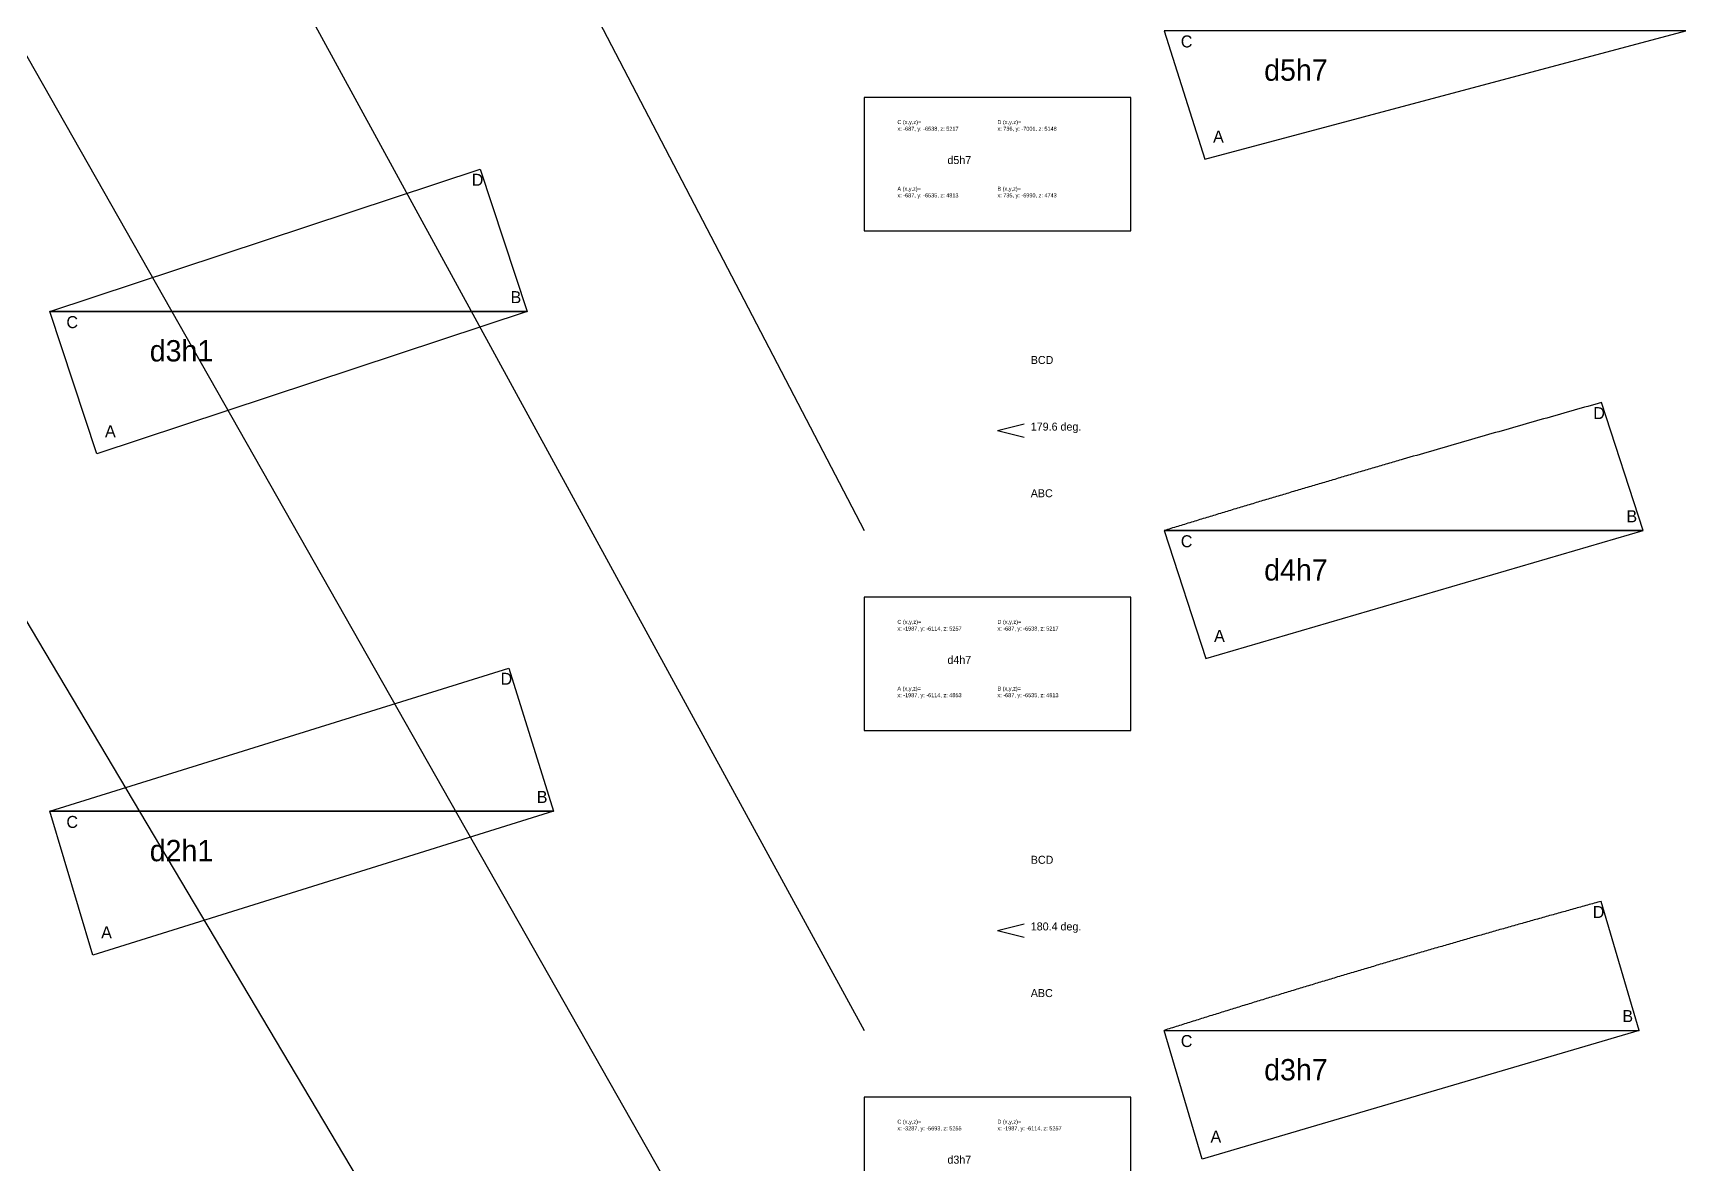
# Model space of a CAD drawing. Extents: x -14946 to 15402, y -21157 to 21439.
# Drawn here: x 1233 to 6190, y -17960 to -14563 of the extents above; entities that cross this region are included whole.
import ezdxf

# ---------------------------------------------------------------- set-up
doc = ezdxf.new("R2010")
doc.units = 0
doc.header["$MEASUREMENT"] = 0
for name, color, linetype in [('08-connection.topRing', 7, 'CONTINUOUS'), ('08-text.bottomRing', 7, 'CONTINUOUS'), ('08-text.topRing', 7, 'CONTINUOUS'), ('41_RING_BOTTOM_PLINE', 1, 'CONTINUOUS'), ('50_RING_TOP_PLINES', 1, 'CONTINUOUS')]:
    doc.layers.add(name, color=color, linetype=linetype)

msp = doc.modelspace()

# ---------------------------------------------------------------- linework, layer by layer
at = {"layer": '08-connection.topRing', "linetype": 'Continuous'}
for p, q in [((-5555.6, -4941.1, 4944.6), (3725.2, -20556.6)), ((-3995, -5458.2, 5029), (3725.2, -19056.6)), ((-2636.1, -5902.6, 5054.2), (3725.2, -17556.6)), ((-1336.9, -6326.2, 5035), (3725.2, -16056.6))]:
    msp.add_line(p, q, dxfattribs=at)
at = {"layer": '08-text.topRing', "linetype": 'Continuous'}
for p, q in [((4125.2, -15756.6), (4205.2, -15736.6)), ((4125.2, -15756.6), (4205.2, -15776.6)), ((4125.2, -17256.6), (4205.2, -17236.6)), ((4125.2, -17256.6), (4205.2, -17276.6))]:
    msp.add_line(p, q, dxfattribs=at)
for points in [[(3725.2, -15156.6), (4525.2, -15156.6), (4525.2, -14756.6), (3725.2, -14756.6)], [(3725.2, -16656.6), (4525.2, -16656.6), (4525.2, -16256.6), (3725.2, -16256.6)], [(3725.2, -18156.6), (4525.2, -18156.6), (4525.2, -17756.6), (3725.2, -17756.6)]]:
    msp.add_lwpolyline(points, close=True, dxfattribs=at)
at = {"layer": '41_RING_BOTTOM_PLINE', "color": 5, "extrusion": (-4.69236e-13, 1.41266e-12, -1), "elevation": 0}
msp.add_lwpolyline([(-1282.7, -15399), (-2573.5, -14971.8), (-2714.9, -15399), (-1282.7, -15399)], dxfattribs=at)
at = {"layer": '41_RING_BOTTOM_PLINE', "extrusion": (3.66203e-10, 1.2064e-10, -1), "elevation": 0}
msp.add_lwpolyline([(-1282.7, -15399), (-2714.9, -15399), (-1423.5, -15826.4), (-1282.7, -15399)], dxfattribs=at)
at = {"layer": '41_RING_BOTTOM_PLINE', "color": 5, "extrusion": (2.77556e-16, 2.72005e-15, -1)}
msp.add_lwpolyline([(-1282.7, -16899), (-2660, -16469.2), (-2793.6, -16899), (-1282.7, -16899)], dxfattribs=at)
at = {"layer": '41_RING_BOTTOM_PLINE', "extrusion": (4.996e-16, -7.91034e-16, -1)}
msp.add_lwpolyline([(-1282.7, -16899), (-2793.6, -16899), (-1412, -17330.4), (-1282.7, -16899)], dxfattribs=at)
at = {"layer": '50_RING_TOP_PLINES', "extrusion": (1, -7.66558e-16, 1.9984e-15)}
msp.add_lwpolyline([(-14256.6, 0), (-14642.1, -121.7), (-14256.6, -1565.1), (-14256.6, 0)], dxfattribs=at)
at = {"layer": '50_RING_TOP_PLINES'}
for points in [[(4625.2, -14556.6), (4747, -14942.1), (6190.3, -14556.6), (4625.2, -14556.6)], [(4625.2, -16056.6), (4750.1, -16440.6), (6061.9, -16056.6), (4625.2, -16056.6)], [(4739.3, -17943.2), (4625.2, -17556.6), (6049.6, -17556.6), (4739.3, -17943.2)]]:
    msp.add_lwpolyline(points, dxfattribs=at)
at = {"layer": '50_RING_TOP_PLINES', "color": 5, "extrusion": (0.999979, -0.006508, -1.66533e-16)}
msp.add_lwpolyline([(-15729.5, 0), (-15729.5, -1436.7), (-15344.9, -1312.2), (-15347.8, -1301.9), (-15350.7, -1291.6), (-15353.6, -1281.3), (-15356.6, -1271), (-15359.5, -1260.7), (-15362.4, -1250.5), (-15365.3, -1240.2), (-15368.2, -1229.9), (-15371.1, -1219.6), (-15374.1, -1209.3), (-15377, -1199), (-15379.9, -1188.8), (-15382.8, -1178.5), (-15385.7, -1168.2), (-15388.7, -1157.9), (-15391.6, -1147.6), (-15394.5, -1137.4), (-15397.4, -1127.1), (-15400.4, -1116.8), (-15403.3, -1106.5), (-15406.2, -1096.3), (-15409.1, -1086), (-15412.1, -1075.7), (-15415, -1065.5), (-15417.9, -1055.2), (-15420.9, -1044.9), (-15423.8, -1034.7), (-15426.7, -1024.4), (-15429.7, -1014.1), (-15432.6, -1003.9), (-15435.6, -993.6), (-15438.5, -983.3), (-15441.4, -973.1), (-15444.4, -962.8), (-15447.3, -952.5), (-15450.3, -942.3), (-15453.2, -932), (-15456.2, -921.7), (-15459.1, -911.5), (-15462.1, -901.2), (-15465, -890.9), (-15468, -880.7), (-15470.9, -870.4), (-15473.9, -860.2), (-15476.9, -849.9), (-15479.8, -839.6), (-15482.8, -829.4), (-15485.8, -819.1), (-15488.7, -808.9), (-15491.7, -798.6), (-15494.7, -788.3), (-15497.6, -778.1), (-15500.6, -767.8), (-15503.6, -757.6), (-15506.6, -747.3), (-15509.5, -737), (-15512.5, -726.8), (-15515.5, -716.5), (-15517, -711.4), (-15518.5, -706.3), (-15520, -701.1), (-15521.5, -696), (-15523, -690.9), (-15524.5, -685.7), (-15526, -680.6), (-15527.5, -675.5), (-15529, -670.4), (-15530.5, -665.2), (-15532, -660.1), (-15533.5, -655), (-15534.9, -649.9), (-15536.4, -644.7), (-15537.9, -639.6), (-15539.4, -634.5), (-15540.9, -629.3), (-15542.4, -624.2), (-15543.9, -619.1), (-15545.4, -614), (-15547, -608.8), (-15548.5, -603.7), (-15550, -598.6), (-15551.5, -593.5), (-15553, -588.3), (-15554.5, -583.2), (-15556, -578.1), (-15557.5, -573), (-15559, -567.8), (-15560.5, -562.7), (-15562, -557.6), (-15563.5, -552.5), (-15565, -547.3), (-15566.5, -542.2), (-15568, -537.1), (-15569.5, -532), (-15571, -526.8), (-15572.6, -521.7), (-15574.1, -516.6), (-15575.6, -511.5), (-15577.1, -506.3), (-15578.6, -501.2), (-15580.1, -496.1), (-15581.6, -491), (-15583.1, -485.8), (-15584.7, -480.7), (-15586.2, -475.6), (-15587.7, -470.5), (-15589.2, -465.4), (-15590.7, -460.2), (-15592.2, -455.1), (-15593.8, -450), (-15595.3, -444.9), (-15596.8, -439.7), (-15598.3, -434.6), (-15599.8, -429.5), (-15601.3, -424.4), (-15602.9, -419.3), (-15604.4, -414.1), (-15605.9, -409), (-15607.4, -403.9), (-15609, -398.8), (-15610.5, -393.7), (-15612, -388.5), (-15613.5, -383.4), (-15615, -378.3), (-15616.6, -373.2), (-15618.1, -368.1), (-15619.6, -362.9), (-15621.2, -357.8), (-15622.7, -352.7), (-15624.2, -347.6), (-15625.7, -342.5), (-15627.3, -337.3), (-15628.8, -332.2), (-15630.3, -327.1), (-15631.9, -322), (-15633.4, -316.9), (-15634.9, -311.8), (-15636.5, -306.6), (-15638, -301.5), (-15639.5, -296.4), (-15641.1, -291.3), (-15642.6, -286.2), (-15644.1, -281.1), (-15645.7, -275.9), (-15647.2, -270.8), (-15648.7, -265.7), (-15650.3, -260.6), (-15651.8, -255.5), (-15653.3, -250.4), (-15654.9, -245.3), (-15656.4, -240.1), (-15658, -235), (-15659.5, -229.9), (-15661, -224.8), (-15662.6, -219.7), (-15664.1, -214.6), (-15665.7, -209.5), (-15667.2, -204.4), (-15668.8, -199.2), (-15670.3, -194.1), (-15671.8, -189), (-15673.4, -183.9), (-15674.9, -178.8), (-15676.5, -173.7), (-15678, -168.6), (-15679.6, -163.5), (-15681.1, -158.3), (-15682.7, -153.2), (-15684.2, -148.1), (-15685.8, -143), (-15687.3, -137.9), (-15688.9, -132.8), (-15690.4, -127.7), (-15692, -122.6), (-15693.5, -117.5), (-15695.1, -112.4), (-15696.7, -107.2), (-15698.2, -102.1), (-15699.8, -97), (-15701.3, -91.9), (-15702.9, -86.8), (-15704.4, -81.7), (-15706, -76.6), (-15707.6, -71.5), (-15709.1, -66.4), (-15710.7, -61.3), (-15712.2, -56.2), (-15713.8, -51.1), (-15715.4, -46), (-15716.9, -40.8), (-15718.5, -35.7), (-15720.1, -30.6), (-15721.6, -25.5), (-15723.2, -20.4), (-15724.8, -15.3), (-15726.3, -10.2), (-15727.9, -5.1), (-15729.5, 0)], dxfattribs=at)
at = {"layer": '50_RING_TOP_PLINES', "color": 5}
for points in [[(4625.2, -16056.6), (6061.9, -16056.6), (5937.4, -15672.1), (5927.1, -15675), (5916.8, -15677.9), (5906.5, -15680.8), (5896.2, -15683.7), (5886, -15686.6), (5875.7, -15689.6), (5865.4, -15692.5), (5855.1, -15695.4), (5844.8, -15698.3), (5834.5, -15701.2), (5824.2, -15704.2), (5814, -15707.1), (5803.7, -15710), (5793.4, -15712.9), (5783.1, -15715.8), (5772.8, -15718.8), (5762.6, -15721.7), (5752.3, -15724.6), (5742, -15727.5), (5731.7, -15730.5), (5721.5, -15733.4), (5711.2, -15736.3), (5700.9, -15739.3), (5690.7, -15742.2), (5680.4, -15745.1), (5670.1, -15748.1), (5659.9, -15751), (5649.6, -15753.9), (5639.3, -15756.9), (5629.1, -15759.8), (5618.8, -15762.7), (5608.5, -15765.7), (5598.3, -15768.6), (5588, -15771.6), (5577.7, -15774.5), (5567.5, -15777.5), (5557.2, -15780.4), (5546.9, -15783.4), (5536.7, -15786.3), (5526.4, -15789.3), (5516.1, -15792.2), (5505.9, -15795.2), (5495.6, -15798.1), (5485.4, -15801.1), (5475.1, -15804), (5464.8, -15807), (5454.6, -15810), (5444.3, -15812.9), (5434.1, -15815.9), (5423.8, -15818.9), (5413.5, -15821.8), (5403.3, -15824.8), (5393, -15827.8), (5382.8, -15830.8), (5372.5, -15833.7), (5362.2, -15836.7), (5352, -15839.7), (5341.7, -15842.7), (5336.6, -15844.2), (5331.5, -15845.7), (5326.3, -15847.2), (5321.2, -15848.7), (5316.1, -15850.2), (5311, -15851.7), (5305.8, -15853.1), (5300.7, -15854.6), (5295.6, -15856.1), (5290.4, -15857.6), (5285.3, -15859.1), (5280.2, -15860.6), (5275.1, -15862.1), (5269.9, -15863.6), (5264.8, -15865.1), (5259.7, -15866.6), (5254.6, -15868.1), (5249.4, -15869.6), (5244.3, -15871.1), (5239.2, -15872.6), (5234.1, -15874.1), (5228.9, -15875.6), (5223.8, -15877.1), (5218.7, -15878.6), (5213.5, -15880.1), (5208.4, -15881.6), (5203.3, -15883.2), (5198.2, -15884.7), (5193, -15886.2), (5187.9, -15887.7), (5182.8, -15889.2), (5177.7, -15890.7), (5172.5, -15892.2), (5167.4, -15893.7), (5162.3, -15895.2), (5157.2, -15896.7), (5152, -15898.2), (5146.9, -15899.7), (5141.8, -15901.2), (5136.7, -15902.8), (5131.5, -15904.3), (5126.4, -15905.8), (5121.3, -15907.3), (5116.2, -15908.8), (5111.1, -15910.3), (5105.9, -15911.8), (5100.8, -15913.4), (5095.7, -15914.9), (5090.6, -15916.4), (5085.4, -15917.9), (5080.3, -15919.4), (5075.2, -15920.9), (5070.1, -15922.4), (5065, -15924), (5059.8, -15925.5), (5054.7, -15927), (5049.6, -15928.5), (5044.5, -15930), (5039.3, -15931.6), (5034.2, -15933.1), (5029.1, -15934.6), (5024, -15936.1), (5018.9, -15937.7), (5013.7, -15939.2), (5008.6, -15940.7), (5003.5, -15942.2), (4998.4, -15943.8), (4993.3, -15945.3), (4988.1, -15946.8), (4983, -15948.3), (4977.9, -15949.9), (4972.8, -15951.4), (4967.7, -15952.9), (4962.6, -15954.4), (4957.4, -15956), (4952.3, -15957.5), (4947.2, -15959), (4942.1, -15960.6), (4937, -15962.1), (4931.9, -15963.6), (4926.7, -15965.2), (4921.6, -15966.7), (4916.5, -15968.2), (4911.4, -15969.8), (4906.3, -15971.3), (4901.2, -15972.8), (4896, -15974.4), (4890.9, -15975.9), (4885.8, -15977.4), (4880.7, -15979), (4875.6, -15980.5), (4870.5, -15982.1), (4865.4, -15983.6), (4860.2, -15985.1), (4855.1, -15986.7), (4850, -15988.2), (4844.9, -15989.8), (4839.8, -15991.3), (4834.7, -15992.8), (4829.6, -15994.4), (4824.5, -15995.9), (4819.3, -15997.5), (4814.2, -15999), (4809.1, -16000.6), (4804, -16002.1), (4798.9, -16003.7), (4793.8, -16005.2), (4788.7, -16006.8), (4783.6, -16008.3), (4778.4, -16009.9), (4773.3, -16011.4), (4768.2, -16013), (4763.1, -16014.5), (4758, -16016.1), (4752.9, -16017.6), (4747.8, -16019.2), (4742.7, -16020.7), (4737.6, -16022.3), (4732.5, -16023.8), (4727.3, -16025.4), (4722.2, -16026.9), (4717.1, -16028.5), (4712, -16030.1), (4706.9, -16031.6), (4701.8, -16033.2), (4696.7, -16034.7), (4691.6, -16036.3), (4686.5, -16037.9), (4681.4, -16039.4), (4676.3, -16041), (4671.2, -16042.5), (4666.1, -16044.1), (4660.9, -16045.7), (4655.8, -16047.2), (4650.7, -16048.8), (4645.6, -16050.4), (4640.5, -16051.9), (4635.4, -16053.5), (4630.3, -16055.1), (4625.2, -16056.6)], [(4625.2, -17556.6), (6049.6, -17556.6), (5935.9, -17169.3), (5930.8, -17170.7), (5925.6, -17172.1), (5920.5, -17173.5), (5915.3, -17175), (5910.2, -17176.4), (5905, -17177.8), (5899.9, -17179.2), (5894.8, -17180.7), (5889.6, -17182.1), (5884.5, -17183.5), (5879.3, -17184.9), (5874.2, -17186.4), (5869.1, -17187.8), (5863.9, -17189.2), (5858.8, -17190.7), (5853.6, -17192.1), (5848.5, -17193.5), (5843.3, -17195), (5838.2, -17196.4), (5833, -17197.8), (5827.9, -17199.3), (5822.7, -17200.7), (5817.6, -17202.1), (5812.4, -17203.6), (5807.2, -17205), (5802.1, -17206.5), (5796.9, -17207.9), (5791.8, -17209.4), (5786.6, -17210.8), (5781.5, -17212.2), (5776.3, -17213.7), (5771.2, -17215.1), (5766, -17216.6), (5760.9, -17218), (5755.8, -17219.5), (5750.6, -17220.9), (5745.5, -17222.3), (5740.4, -17223.8), (5735.2, -17225.2), (5730.1, -17226.7), (5725, -17228.1), (5719.8, -17229.6), (5714.7, -17231), (5709.5, -17232.5), (5704.4, -17233.9), (5699.3, -17235.4), (5694.1, -17236.8), (5689, -17238.3), (5683.9, -17239.7), (5678.8, -17241.2), (5673.7, -17242.6), (5668.5, -17244.1), (5663.4, -17245.5), (5658.2, -17247), (5653.1, -17248.5), (5648, -17249.9), (5642.8, -17251.4), (5637.7, -17252.8), (5632.5, -17254.3), (5627.4, -17255.8), (5622.3, -17257.2), (5617.1, -17258.7), (5612, -17260.1), (5606.8, -17261.6), (5601.7, -17263.1), (5596.6, -17264.5), (5591.4, -17266), (5586.3, -17267.5), (5581.2, -17268.9), (5576, -17270.4), (5570.9, -17271.9), (5565.8, -17273.3), (5560.6, -17274.8), (5555.5, -17276.3), (5550.4, -17277.8), (5545.3, -17279.2), (5540.1, -17280.7), (5535, -17282.2), (5529.9, -17283.7), (5524.7, -17285.1), (5519.6, -17286.6), (5514.5, -17288.1), (5509.3, -17289.6), (5504.2, -17291), (5499.1, -17292.5), (5494, -17294), (5488.8, -17295.5), (5483.7, -17296.9), (5478.6, -17298.4), (5473.5, -17299.9), (5468.3, -17301.4), (5463.2, -17302.9), (5458.1, -17304.4), (5453, -17305.8), (5447.8, -17307.3), (5442.7, -17308.8), (5437.6, -17310.3), (5432.4, -17311.8), (5427.3, -17313.3), (5422.2, -17314.8), (5417.1, -17316.3), (5411.9, -17317.7), (5406.8, -17319.2), (5401.7, -17320.7), (5396.5, -17322.2), (5391.4, -17323.7), (5386.3, -17325.2), (5381.2, -17326.7), (5376, -17328.2), (5370.9, -17329.7), (5365.8, -17331.2), (5360.6, -17332.7), (5355.5, -17334.2), (5350.4, -17335.7), (5345.3, -17337.2), (5340.1, -17338.7), (5335, -17340.2), (5329.9, -17341.7), (5324.8, -17343.2), (5319.6, -17344.7), (5314.5, -17346.2), (5309.4, -17347.7), (5304.3, -17349.2), (5299.2, -17350.8), (5294, -17352.3), (5288.9, -17353.8), (5283.8, -17355.3), (5278.7, -17356.8), (5273.5, -17358.3), (5268.4, -17359.8), (5263.3, -17361.3), (5258.2, -17362.8), (5253.1, -17364.4), (5248, -17365.9), (5242.8, -17367.4), (5237.7, -17368.9), (5232.6, -17370.4), (5227.5, -17371.9), (5222.4, -17373.5), (5217.3, -17375), (5212.1, -17376.5), (5207, -17378), (5201.9, -17379.5), (5196.8, -17381.1), (5191.7, -17382.6), (5186.6, -17384.1), (5181.5, -17385.6), (5176.3, -17387.2), (5171.2, -17388.7), (5166.1, -17390.2), (5161, -17391.7), (5155.9, -17393.3), (5150.8, -17394.8), (5145.6, -17396.3), (5140.5, -17397.9), (5135.4, -17399.4), (5130.3, -17400.9), (5125.2, -17402.5), (5120, -17404), (5114.9, -17405.5), (5109.8, -17407.1), (5104.7, -17408.6), (5099.6, -17410.1), (5094.5, -17411.7), (5089.4, -17413.2), (5084.2, -17414.8), (5079.1, -17416.3), (5074, -17417.8), (5068.9, -17419.4), (5063.8, -17420.9), (5058.7, -17422.5), (5053.6, -17424), (5048.5, -17425.6), (5043.4, -17427.1), (5038.3, -17428.7), (5033.2, -17430.2), (5028, -17431.8), (5022.9, -17433.3), (5017.8, -17434.9), (5012.7, -17436.4), (5007.6, -17438), (5002.5, -17439.5), (4997.4, -17441.1), (4992.3, -17442.6), (4987.2, -17444.2), (4982.1, -17445.7), (4977, -17447.3), (4971.9, -17448.8), (4966.8, -17450.4), (4961.7, -17452), (4956.6, -17453.5), (4951.5, -17455.1), (4946.4, -17456.6), (4941.2, -17458.2), (4936.1, -17459.8), (4931, -17461.3), (4925.9, -17462.9), (4920.8, -17464.5), (4915.7, -17466), (4910.6, -17467.6), (4905.5, -17469.2), (4900.4, -17470.7), (4895.3, -17472.3), (4890.2, -17473.9), (4885.1, -17475.5), (4880, -17477), (4874.9, -17478.6), (4869.8, -17480.2), (4864.7, -17481.7), (4859.6, -17483.3), (4854.5, -17484.9), (4849.4, -17486.5), (4844.3, -17488.1), (4839.2, -17489.6), (4834.1, -17491.2), (4829, -17492.8), (4823.9, -17494.4), (4818.8, -17496), (4813.7, -17497.5), (4808.6, -17499.1), (4803.5, -17500.7), (4798.4, -17502.3), (4793.3, -17503.9), (4788.2, -17505.5), (4783.1, -17507.1), (4778, -17508.6), (4772.9, -17510.2), (4767.8, -17511.8), (4762.7, -17513.4), (4757.6, -17515), (4752.5, -17516.6), (4747.4, -17518.2), (4742.3, -17519.8), (4737.2, -17521.4), (4732.2, -17523), (4727.1, -17524.6), (4722, -17526.2), (4716.9, -17527.8), (4711.8, -17529.4), (4706.7, -17531), (4701.6, -17532.6), (4696.5, -17534.2), (4691.4, -17535.8), (4686.3, -17537.4), (4681.2, -17539), (4676.1, -17540.6), (4671, -17542.2), (4665.9, -17543.8), (4660.8, -17545.4), (4655.8, -17547), (4650.7, -17548.6), (4645.6, -17550.2), (4640.5, -17551.8), (4635.4, -17553.4), (4630.3, -17555), (4625.2, -17556.6)]]:
    msp.add_lwpolyline(points, dxfattribs=at)
at = {"layer": '50_RING_TOP_PLINES', "extrusion": (1, -7.80436e-16, 5.55112e-17)}
msp.add_lwpolyline([(-15756.6, 0), (-16140.6, -124.9), (-15756.6, -1436.7), (-15756.6, 0)], dxfattribs=at)
at = {"layer": '50_RING_TOP_PLINES', "color": 5, "extrusion": (0.99998, 0.006338, -2.55351e-15)}
msp.add_lwpolyline([(-17282.4, 0), (-17282.4, -1424.4), (-16895.1, -1310.7), (-16896.5, -1305.5), (-16897.9, -1300.4), (-16899.3, -1295.3), (-16900.8, -1290.1), (-16902.2, -1285), (-16903.6, -1279.8), (-16905, -1274.7), (-16906.5, -1269.6), (-16907.9, -1264.4), (-16909.3, -1259.3), (-16910.7, -1254.1), (-16912.2, -1249), (-16913.6, -1243.8), (-16915, -1238.7), (-16916.5, -1233.6), (-16917.9, -1228.4), (-16919.3, -1223.3), (-16920.8, -1218.1), (-16922.2, -1213), (-16923.6, -1207.8), (-16925.1, -1202.7), (-16926.5, -1197.5), (-16927.9, -1192.3), (-16929.4, -1187.2), (-16930.8, -1182), (-16932.3, -1176.9), (-16933.7, -1171.7), (-16935.2, -1166.6), (-16936.6, -1161.4), (-16938, -1156.3), (-16939.5, -1151.1), (-16940.9, -1146), (-16942.4, -1140.8), (-16943.8, -1135.7), (-16945.3, -1130.6), (-16946.7, -1125.4), (-16948.1, -1120.3), (-16949.6, -1115.2), (-16951, -1110), (-16952.5, -1104.9), (-16953.9, -1099.7), (-16955.4, -1094.6), (-16956.8, -1089.5), (-16958.3, -1084.3), (-16959.7, -1079.2), (-16961.2, -1074.1), (-16962.6, -1068.9), (-16964.1, -1063.8), (-16965.5, -1058.7), (-16967, -1053.6), (-16968.4, -1048.4), (-16969.9, -1043.3), (-16971.3, -1038.2), (-16972.8, -1033), (-16974.3, -1027.9), (-16975.7, -1022.7), (-16977.2, -1017.6), (-16978.6, -1012.5), (-16980.1, -1007.3), (-16981.6, -1002.2), (-16983, -997), (-16984.5, -991.9), (-16985.9, -986.8), (-16987.4, -981.6), (-16988.9, -976.5), (-16990.3, -971.4), (-16991.8, -966.2), (-16993.3, -961.1), (-16994.7, -956), (-16996.2, -950.8), (-16997.7, -945.7), (-16999.1, -940.6), (-17000.6, -935.4), (-17002.1, -930.3), (-17003.6, -925.2), (-17005, -920), (-17006.5, -914.9), (-17008, -909.8), (-17009.5, -904.7), (-17010.9, -899.5), (-17012.4, -894.4), (-17013.9, -889.3), (-17015.4, -884.1), (-17016.8, -879), (-17018.3, -873.9), (-17019.8, -868.8), (-17021.3, -863.6), (-17022.7, -858.5), (-17024.2, -853.4), (-17025.7, -848.2), (-17027.2, -843.1), (-17028.7, -838), (-17030.2, -832.9), (-17031.6, -827.7), (-17033.1, -822.6), (-17034.6, -817.5), (-17036.1, -812.4), (-17037.6, -807.2), (-17039.1, -802.1), (-17040.6, -797), (-17042.1, -791.8), (-17043.5, -786.7), (-17045, -781.6), (-17046.5, -776.5), (-17048, -771.3), (-17049.5, -766.2), (-17051, -761.1), (-17052.5, -755.9), (-17054, -750.8), (-17055.5, -745.7), (-17057, -740.6), (-17058.5, -735.4), (-17060, -730.3), (-17061.5, -725.2), (-17063, -720.1), (-17064.5, -714.9), (-17066, -709.8), (-17067.5, -704.7), (-17069, -699.6), (-17070.5, -694.4), (-17072, -689.3), (-17073.5, -684.2), (-17075, -679.1), (-17076.6, -673.9), (-17078.1, -668.8), (-17079.6, -663.7), (-17081.1, -658.6), (-17082.6, -653.5), (-17084.1, -648.3), (-17085.6, -643.2), (-17087.1, -638.1), (-17088.6, -633), (-17090.2, -627.9), (-17091.7, -622.7), (-17093.2, -617.6), (-17094.7, -612.5), (-17096.2, -607.4), (-17097.7, -602.3), (-17099.3, -597.2), (-17100.8, -592), (-17102.3, -586.9), (-17103.8, -581.8), (-17105.3, -576.7), (-17106.9, -571.6), (-17108.4, -566.5), (-17109.9, -561.4), (-17111.4, -556.2), (-17112.9, -551.1), (-17114.5, -546), (-17116, -540.9), (-17117.5, -535.8), (-17119.1, -530.7), (-17120.6, -525.6), (-17122.1, -520.4), (-17123.7, -515.3), (-17125.2, -510.2), (-17126.7, -505.1), (-17128.3, -499.9), (-17129.8, -494.8), (-17131.3, -489.7), (-17132.9, -484.6), (-17134.4, -479.5), (-17135.9, -474.4), (-17137.5, -469.3), (-17139, -464.1), (-17140.6, -459), (-17142.1, -453.9), (-17143.6, -448.8), (-17145.2, -443.7), (-17146.7, -438.6), (-17148.3, -433.5), (-17149.8, -428.4), (-17151.4, -423.3), (-17152.9, -418.2), (-17154.5, -413.1), (-17156, -407.9), (-17157.6, -402.8), (-17159.1, -397.7), (-17160.7, -392.6), (-17162.2, -387.5), (-17163.8, -382.4), (-17165.3, -377.3), (-17166.9, -372.2), (-17168.4, -367.1), (-17170, -362), (-17171.5, -356.9), (-17173.1, -351.8), (-17174.6, -346.7), (-17176.2, -341.6), (-17177.8, -336.5), (-17179.3, -331.3), (-17180.9, -326.2), (-17182.4, -321.1), (-17184, -316), (-17185.6, -310.9), (-17187.1, -305.8), (-17188.7, -300.7), (-17190.3, -295.6), (-17191.8, -290.5), (-17193.4, -285.4), (-17195, -280.3), (-17196.5, -275.2), (-17198.1, -270.1), (-17199.7, -265), (-17201.3, -259.9), (-17202.8, -254.8), (-17204.4, -249.7), (-17206, -244.6), (-17207.5, -239.5), (-17209.1, -234.4), (-17210.7, -229.3), (-17212.3, -224.2), (-17213.9, -219.1), (-17215.4, -214), (-17217, -208.9), (-17218.6, -203.8), (-17220.2, -198.7), (-17221.8, -193.6), (-17223.3, -188.5), (-17224.9, -183.4), (-17226.5, -178.3), (-17228.1, -173.2), (-17229.7, -168.1), (-17231.3, -163), (-17232.9, -157.9), (-17234.4, -152.8), (-17236, -147.7), (-17237.6, -142.6), (-17239.2, -137.5), (-17240.8, -132.4), (-17242.4, -127.3), (-17244, -122.2), (-17245.6, -117.1), (-17247.2, -112), (-17248.8, -106.9), (-17250.4, -101.8), (-17252, -96.8), (-17253.6, -91.7), (-17255.2, -86.6), (-17256.8, -81.5), (-17258.4, -76.4), (-17260, -71.3), (-17261.6, -66.2), (-17263.2, -61.1), (-17264.8, -56), (-17266.4, -50.9), (-17268, -45.8), (-17269.6, -40.7), (-17271.2, -35.6), (-17272.8, -30.5), (-17274.4, -25.5), (-17276, -20.4), (-17277.6, -15.3), (-17279.2, -10.2), (-17280.8, -5.1), (-17282.4, 0)], dxfattribs=at)
at = {"layer": '50_RING_TOP_PLINES', "extrusion": (1, 1.06531e-15, -2.33147e-15)}
msp.add_lwpolyline([(-17643.2, -114), (-17256.6, 0), (-17256.6, -1424.4), (-17643.2, -114)], dxfattribs=at)

# ---------------------------------------------------------------- texts
at = {"layer": '08-text.bottomRing', "linetype": 'Continuous'}
for s, height, p in [('D', 36, (2548.5, -15021.8, -3.3)), ('B', 36, (2664.9, -15374)), ('C', 36, (1332.7, -15449)), ('d3h1', 64, (1582.7, -15549)), ('A', 36, (1448.5, -15776.4)), ('D', 36, (2635, -16519.4, -10.6)), ('B', 36, (2743.6, -16874)), ('C', 36, (1332.7, -16949)), ('d2h1', 64, (1582.7, -17049)), ('A', 36, (1437, -17280.4))]:
    msp.add_text(s, height=height, dxfattribs=at).set_placement(p)
at = {"layer": '08-text.topRing', "linetype": 'Continuous'}
for s, height, p in [('C', 36, (4675.2, -14606.6)), ('d5h7', 64, (4925.2, -14706.6)), ('x: -687, y: -6538, z: 5217', 12, (3825.2, -14856.6)), ('C (x,y,z)=', 12, (3825.2, -14836.6)), ('x: 736, y: -7001, z: 5148', 12, (4125.2, -14856.6)), ('D (x,y,z)=', 12, (4125.2, -14836.6)), ('A', 36, (4772, -14892.1)), ('d5h7', 24, (3975.2, -14956.6)), ('A (x,y,z)=', 12, (3825.2, -15036.6)), ('x: -687, y: -6535, z: 4813', 12, (3825.2, -15056.6)), ('x: 735, y: -6990, z: 4743', 12, (4125.2, -15056.6)), ('B (x,y,z)=', 12, (4125.2, -15036.6)), ('BCD', 24, (4225.2, -15556.6)), ('D', 36, (5912.4, -15722.1, 2.5)), ('179.6 deg.', 24, (4225.2, -15756.6)), ('ABC', 24, (4225.2, -15956.6)), ('B', 36, (6011.9, -16031.6)), ('C', 36, (4675.2, -16106.6)), ('d4h7', 64, (4925.2, -16206.6)), ('x: -1987, y: -6114, z: 5257', 12, (3825.2, -16356.6)), ('C (x,y,z)=', 12, (3825.2, -16336.6)), ('x: -687, y: -6538, z: 5217', 12, (4125.2, -16356.6)), ('D (x,y,z)=', 12, (4125.2, -16336.6)), ('A', 36, (4775.1, -16390.6)), ('d4h7', 24, (3975.2, -16456.6)), ('A (x,y,z)=', 12, (3825.2, -16536.6)), ('x: -1987, y: -6114, z: 4853', 12, (3825.2, -16556.6)), ('x: -687, y: -6535, z: 4813', 12, (4125.2, -16556.6)), ('B (x,y,z)=', 12, (4125.2, -16536.6)), ('BCD', 24, (4225.2, -17056.6)), ('D', 36, (5910.9, -17219.3, -2.5)), ('180.4 deg.', 24, (4225.2, -17256.6)), ('ABC', 24, (4225.2, -17456.6)), ('B', 36, (5999.6, -17531.6)), ('C', 36, (4675.2, -17606.6)), ('d3h7', 64, (4925.2, -17706.6)), ('x: -3287, y: -5693, z: 5255', 12, (3825.2, -17856.6)), ('C (x,y,z)=', 12, (3825.2, -17836.6)), ('x: -1987, y: -6114, z: 5257', 12, (4125.2, -17856.6)), ('D (x,y,z)=', 12, (4125.2, -17836.6)), ('A', 36, (4764.3, -17893.2)), ('d3h7', 24, (3975.2, -17956.6))]:
    msp.add_text(s, height=height, dxfattribs=at).set_placement(p)

doc.saveas('drawing.dxf')
